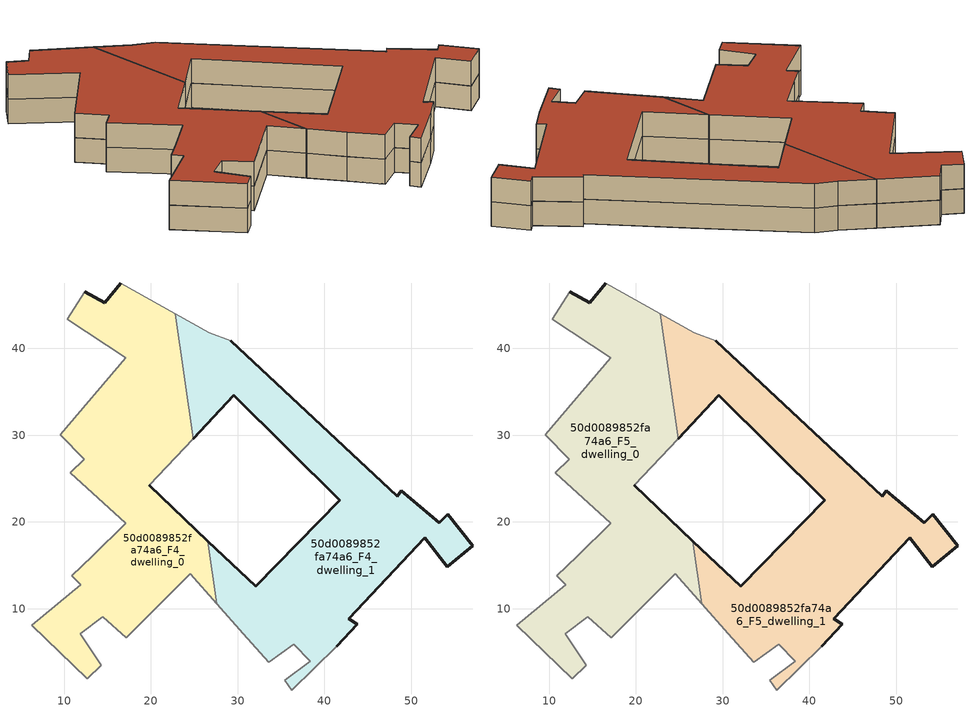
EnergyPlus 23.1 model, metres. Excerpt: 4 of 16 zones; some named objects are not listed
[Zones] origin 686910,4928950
50d0089852fa74a6_F4_dwelling_0
 floor to 50d0089852fa74a6_F3_dwelling_0 (EU_floor_Construction): 22.33,26.89 24.89,29.61 22.84,44 16.53,47.53 14.69,45.28 12.41,46.5 10.34,43.38 17.11,38.91 10.83,31.5 z12
 floor to 50d0089852fa74a6_F3_dwelling_1 (EU_floor_Construction): 27.61,10.55 26.58,17.8 19.81,24.21 22.33,26.89 10.83,31.5 9.58,30.02 12.35,27.21 10.7,25.64 17.12,19.84 13.25,16.02 10.91,13.82 11.9,12.78 6.26,8.1 12.7,1.95 14.31,3.48 11.87,7.09 14.45,9.09 17.16,6.65 24.55,14.01 z12
 wall outside (EU_wall_Construction): 12.41,46.5 14.69,45.28 16.53,47.53 / 19.81,24.21 26.58,17.8 z12:15
 wall adiabatic (EU_wall_Construction): 16.53,47.53 22.83,44 / 24.89,29.61 19.81,24.21 / 27.61,10.55 24.55,14.01 17.16,6.65 14.45,9.09 11.87,7.09 14.31,3.48 12.7,1.95 6.26,8.1 11.9,12.78 10.91,13.82 13.25,16.02 17.12,19.84 10.7,25.64 12.35,27.21 9.58,30.02 17.11,38.91 10.34,43.38 12.41,46.5 z12:15
 wall to 50d0089852fa74a6_F4_dwelling_1 (EU_wall_Construction): 22.83,44 24.89,29.61 / 26.58,17.8 27.61,10.55 z12:15
50d0089852fa74a6_F4_dwelling_1
 floor outside (EU_floor_Construction): 36.46,5.9 33.6,3.81 32.99,4.49 33.6,3.81 z12
 floor to 50d0089852fa74a6_F3_dwelling_0 (EU_floor_Construction): 39.5,31.26 29.23,40.89 26.72,41.82 22.84,44 24.89,29.61 29.58,34.58 36.03,28.17 z12
 floor to 50d0089852fa74a6_F3_dwelling_2 (EU_floor_Construction): 54.13,14.85 57.11,17.28 54.2,20.91 53.25,19.92 48.87,23.6 48.38,22.95 39.5,31.26 36.03,28.17 41.75,22.48 32.1,12.57 32.05,12.62 32.99,4.49 33.6,3.81 36.46,5.9 38.37,3.94 35.44,1.74 36.24,0.63 41.42,5.66 43.78,8.18 42.81,8.84 51.59,18.17 z12
 floor to 50d0089852fa74a6_F3_dwelling_1 (EU_floor_Construction): 32.99,4.49 32.05,12.62 26.58,17.8 27.61,10.55 30.67,7.1 z12
 wall outside (EU_wall_Construction): 26.58,17.8 32.1,12.57 41.75,22.48 29.58,34.58 24.89,29.61 / 29.23,40.89 48.38,22.95 48.87,23.6 53.25,19.92 54.2,20.91 57.11,17.28 54.13,14.85 51.59,18.17 42.81,8.84 43.78,8.18 41.42,5.66 z12:15
 wall adiabatic (EU_wall_Construction): 41.42,5.66 36.24,0.63 35.44,1.74 38.37,3.94 36.46,5.9 33.6,3.81 30.67,7.1 27.61,10.55 / 22.83,44 26.72,41.82 29.23,40.89 z12:15
50d0089852fa74a6_F5_dwelling_0
 floor to 50d0089852fa74a6_F4_dwelling_0 (EU_floor_Construction): 27.61,10.55 26.58,17.8 19.81,24.21 24.89,29.61 22.83,44 16.53,47.53 14.69,45.28 12.41,46.5 10.34,43.38 17.11,38.91 9.58,30.02 12.35,27.21 10.7,25.64 17.12,19.84 13.25,16.02 10.91,13.82 11.9,12.78 6.26,8.1 12.7,1.95 14.31,3.48 11.87,7.09 14.45,9.09 17.16,6.65 24.55,14.01 z15
 wall outside (EU_wall_Construction): 12.41,46.5 14.69,45.28 16.53,47.53 / 19.81,24.21 26.58,17.8 z15:18
 wall adiabatic (EU_wall_Construction): 16.53,47.53 22.83,44 / 24.89,29.61 19.81,24.21 / 27.61,10.55 24.55,14.01 17.16,6.65 14.45,9.09 11.87,7.09 14.31,3.48 12.7,1.95 6.26,8.1 11.9,12.78 10.91,13.82 13.25,16.02 17.12,19.84 10.7,25.64 12.35,27.21 9.58,30.02 17.11,38.91 10.34,43.38 12.41,46.5 z15:18
 wall to 50d0089852fa74a6_F5_dwelling_1 (EU_wall_Construction): 22.83,44 24.89,29.61 / 26.58,17.8 27.61,10.55 z15:18
 roof outside (EU_roof_Construction): 22.83,44 24.89,29.61 19.81,24.21 26.58,17.8 27.61,10.55 24.55,14.01 17.16,6.65 14.45,9.09 11.87,7.09 14.31,3.48 12.7,1.95 6.26,8.1 11.9,12.78 10.91,13.82 13.25,16.02 17.12,19.84 10.7,25.64 12.35,27.21 9.58,30.02 17.11,38.91 10.34,43.38 12.41,46.5 14.69,45.28 16.53,47.53 z18
50d0089852fa74a6_F5_dwelling_1
 floor to 50d0089852fa74a6_F4_dwelling_1 (EU_floor_Construction): 54.13,14.85 57.11,17.28 54.2,20.91 53.25,19.92 48.87,23.6 48.38,22.95 29.23,40.89 26.72,41.82 22.83,44 24.89,29.61 29.58,34.58 41.75,22.48 32.1,12.57 26.58,17.8 27.61,10.55 30.67,7.1 33.6,3.81 36.46,5.9 38.37,3.94 35.44,1.74 36.24,0.63 41.42,5.66 43.78,8.18 42.81,8.84 51.59,18.17 z15
 wall outside (EU_wall_Construction): 26.58,17.8 32.1,12.57 41.75,22.48 29.58,34.58 24.89,29.61 / 29.23,40.89 48.38,22.95 48.87,23.6 53.25,19.92 54.2,20.91 57.11,17.28 54.13,14.85 51.59,18.17 42.81,8.84 43.78,8.18 41.42,5.66 z15:18
 wall adiabatic (EU_wall_Construction): 41.42,5.66 36.24,0.63 35.44,1.74 38.37,3.94 36.46,5.9 33.6,3.81 30.67,7.1 27.61,10.55 / 22.83,44 26.72,41.82 29.23,40.89 z15:18
 roof outside (EU_roof_Construction): 48.87,23.6 53.25,19.92 54.2,20.91 57.11,17.28 54.13,14.85 51.59,18.17 42.81,8.84 43.78,8.18 41.42,5.66 36.24,0.63 35.44,1.74 38.37,3.94 36.46,5.9 33.6,3.81 30.67,7.1 27.61,10.55 26.58,17.8 32.1,12.57 41.75,22.48 29.58,34.58 24.89,29.61 22.83,44 26.72,41.82 29.23,40.89 48.38,22.95 z18
[Building]
EU S2 Campaign: North Axis=0; Terrain=City; Solar Distribution=FullExterior
[Site:Location]
Bologna: Latitude=44.5; Longitude=11.25; Time Zone=1; Elevation=37
[SizingPeriod:WeatherFileDays]
AnnualSizingPeriod: Begin Month=1; Begin Day of Month=1; End Month=12; End Day of Month=31; Day of Week for Start Day=Monday; Use Weather File Daylight Saving Period=No; Use Weather File Rain and Snow Indicators=No
[MATERIAL]
EU_InternalMass_Material: Roughness=MediumRough; Thickness=0.1; Conductivity=1; Density=1800; Specific Heat=900; Thermal Absorptance=0.9; Solar Absorptance=0.7; Visible Absorptance=0.7
[MATERIAL:NOMASS] Roughness=MediumRough; Thermal Absorptance=0.9; Solar Absorptance=0.7; Visible Absorptance=0.7
Name | Thermal Resistance
EU_wall_NoMass | 0.905828
EU_roof_NoMass | 0.37593
EU_floor_NoMass | 0.67114
[CONSTRUCTION]
EU_wall_Construction: EU_wall_NoMass
EU_roof_Construction: EU_roof_NoMass
EU_floor_Construction: EU_floor_NoMass
EU_InternalMass_Construction: EU_InternalMass_Material
[ZONE] Type=1; Multiplier=1; Ceiling Height=autocalculate; Floor Area=autocalculate; Part of Total Floor Area=Yes
Name | Volume
50d0089852fa74a6_F4_dwelling_0; 50d0089852fa74a6_F4_dwelling_1 | 1310.17
50d0089852fa74a6_F5_dwelling_0 | 1310.18
50d0089852fa74a6_F5_dwelling_1 | 1310.15
[INTERNALMASS] Construction=EU_InternalMass_Construction
Name | Zone or ZoneList | Surface Area
50d0089852fa74a6_F4_dwelling_0_EU_InternalMass | 50d0089852fa74a6_F4_dwelling_0 | 436.728
50d0089852fa74a6_F4_dwelling_1_EU_InternalMass | 50d0089852fa74a6_F4_dwelling_1 | 436.725
50d0089852fa74a6_F5_dwelling_0_EU_InternalMass | 50d0089852fa74a6_F5_dwelling_0 | 436.728
50d0089852fa74a6_F5_dwelling_1_EU_InternalMass | 50d0089852fa74a6_F5_dwelling_1 | 436.725
[OTHEREQUIPMENT] Fuel Type=Electricity; Design Level Calculation Method=Watts/Area; Power per Zone Floor Area=1; Fraction Latent=0; Fraction Radiant=0; Fraction Lost=0; Carbon Dioxide Generation Rate=0; EndUse Subcategory=EU_Step8_InternalGains
Name | Zone or ZoneList or Space or SpaceList | Schedule
EU_Step8_InternalGain_50d0089852fa74a6_F4_dwelling_0_f000 | 50d0089852fa74a6_F4_dwelling_0 | EU_Step8_GainSchedule_50d0089852fa74a6_F4_dwelling_0_f000
EU_Step8_InternalGain_50d0089852fa74a6_F4_dwelling_1_f000 | 50d0089852fa74a6_F4_dwelling_1 | EU_Step8_GainSchedule_50d0089852fa74a6_F4_dwelling_1_f000
EU_Step8_InternalGain_50d0089852fa74a6_F5_dwelling_0_f000 | 50d0089852fa74a6_F5_dwelling_0 | EU_Step8_GainSchedule_50d0089852fa74a6_F5_dwelling_0_f000
EU_Step8_InternalGain_50d0089852fa74a6_F5_dwelling_1_f000 | 50d0089852fa74a6_F5_dwelling_1 | EU_Step8_GainSchedule_50d0089852fa74a6_F5_dwelling_1_f000
[ZONEVENTILATION:DESIGNFLOWRATE] Schedule=EU_AlwaysOn; Design Flow Rate Calculation Method=AirChanges/Hour; Air Changes per Hour=0.73129; Ventilation Type=Natural; Fan Pressure Rise=0; Fan Total Efficiency=1; Constant Term Coefficient=1; Temperature Term Coefficient=0; Velocity Term Coefficient=0; Velocity Squared Term Coefficient=0; Minimum Indoor Temperature=-100; Maximum Indoor Temperature=100; Delta Temperature=-100; Minimum Outdoor Temperature=-100; Maximum Outdoor Temperature=100; Maximum Wind Speed=40
Name | Zone or ZoneList or Space or SpaceList
EU_ConstantAir_50d0089852fa74a6_F4_dwelling_0 | 50d0089852fa74a6_F4_dwelling_0
EU_ConstantAir_50d0089852fa74a6_F4_dwelling_1 | 50d0089852fa74a6_F4_dwelling_1
EU_ConstantAir_50d0089852fa74a6_F5_dwelling_0 | 50d0089852fa74a6_F5_dwelling_0
EU_ConstantAir_50d0089852fa74a6_F5_dwelling_1 | 50d0089852fa74a6_F5_dwelling_1
[HVACTEMPLATE:ZONE:IDEALLOADSAIRSYSTEM] System Availability Schedule=EU_AlwaysOn; Maximum Heating Supply Air Temperature=50; Minimum Cooling Supply Air Temperature=13; Maximum Heating Supply Air Humidity Ratio=0.0156; Minimum Cooling Supply Air Humidity Ratio=0.0077; Heating Limit=NoLimit; Cooling Limit=NoLimit; Heating Availability Schedule=EU_AlwaysOn; Cooling Availability Schedule=EU_CoolingOff; Dehumidification Control Type=ConstantSensibleHeatRatio; Cooling Sensible Heat Ratio=0.7; Dehumidification Setpoint=60; Humidification Control Type=None; Humidification Setpoint=30; Outdoor Air Method=None; Outdoor Air Flow Rate per Person=0.00944; Outdoor Air Flow Rate per Zone Floor Area=0; Outdoor Air Flow Rate per Zone=0; Demand Controlled Ventilation Type=None; Outdoor Air Economizer Type=NoEconomizer; Heat Recovery Type=None; Sensible Heat Recovery Effectiveness=0.7; Latent Heat Recovery Effectiveness=0.65
Name | Template Thermostat
50d0089852fa74a6_F4_dwelling_0 | EU_HeatOnly_50d0089852fa74a6_F4_dwelling_0
50d0089852fa74a6_F4_dwelling_1 | EU_HeatOnly_50d0089852fa74a6_F4_dwelling_1
50d0089852fa74a6_F5_dwelling_0 | EU_HeatOnly_50d0089852fa74a6_F5_dwelling_0
50d0089852fa74a6_F5_dwelling_1 | EU_HeatOnly_50d0089852fa74a6_F5_dwelling_1
[SIZING:ZONE] Zone Cooling Design Supply Air Temperature Input Method=SupplyAirTemperature; Zone Cooling Design Supply Air Temperature=13; Zone Heating Design Supply Air Temperature Input Method=SupplyAirTemperature; Zone Heating Design Supply Air Temperature=50; Zone Cooling Design Supply Air Humidity Ratio=0.008; Zone Heating Design Supply Air Humidity Ratio=0.008; Cooling Design Air Flow Method=DesignDay; Cooling Design Air Flow Rate=0; Cooling Minimum Air Flow per Zone Floor Area=0.000762; Cooling Minimum Air Flow=0; Cooling Minimum Air Flow Fraction=0.2; Heating Design Air Flow Method=DesignDay; Heating Design Air Flow Rate=0; Heating Maximum Air Flow per Zone Floor Area=0.002032; Heating Maximum Air Flow=0.141576; Heating Maximum Air Flow Fraction=0.3; Account for Dedicated Outdoor Air System=No; Dedicated Outdoor Air System Control Strategy=NeutralSupplyAir; Dedicated Outdoor Air Low Setpoint Temperature for Design=autosize; Dedicated Outdoor Air High Setpoint Temperature for Design=autosize; Zone Load Sizing Method=Sensible Load Only No Latent Load; Zone Latent Cooling Design Supply Air Humidity Ratio Input Method=HumidityRatioDifference; Zone Cooling Design Supply Air Humidity Ratio Difference=0.005; Zone Latent Heating Design Supply Air Humidity Ratio Input Method=HumidityRatioDifference; Zone Humidification Design Supply Air Humidity Ratio Difference=0.005
50d0089852fa74a6_F4_dwelling_0; 50d0089852fa74a6_F4_dwelling_1; 50d0089852fa74a6_F5_dwelling_0; 50d0089852fa74a6_F5_dwelling_1
[SCHEDULE:CONSTANT]
Name | Hourly Value
EU_AlwaysOn | 1
EU_CoolingOff | 0
[SCHEDULE:FILE] Column Number=1; Rows to Skip at Top=0; Number of Hours of Data=8760; Column Separator=Comma; Interpolate to Timestep=No; Minutes per Item=60; Adjust Schedule for Daylight Savings=Yes
Name | File
EU_Step8_GainSchedule_50d0089852fa74a6_F4_dwelling_0_f000 | ../../schedules/50d0089852fa74a6/50d0089852fa74a6_F4_dwelling_0_f000_gain.csv
EU_Step8_GainSchedule_50d0089852fa74a6_F4_dwelling_1_f000 | ../../schedules/50d0089852fa74a6/50d0089852fa74a6_F4_dwelling_1_f000_gain.csv
EU_Step8_GainSchedule_50d0089852fa74a6_F5_dwelling_0_f000 | ../../schedules/50d0089852fa74a6/50d0089852fa74a6_F5_dwelling_0_f000_gain.csv
EU_Step8_GainSchedule_50d0089852fa74a6_F5_dwelling_1_f000 | ../../schedules/50d0089852fa74a6/50d0089852fa74a6_F5_dwelling_1_f000_gain.csv
